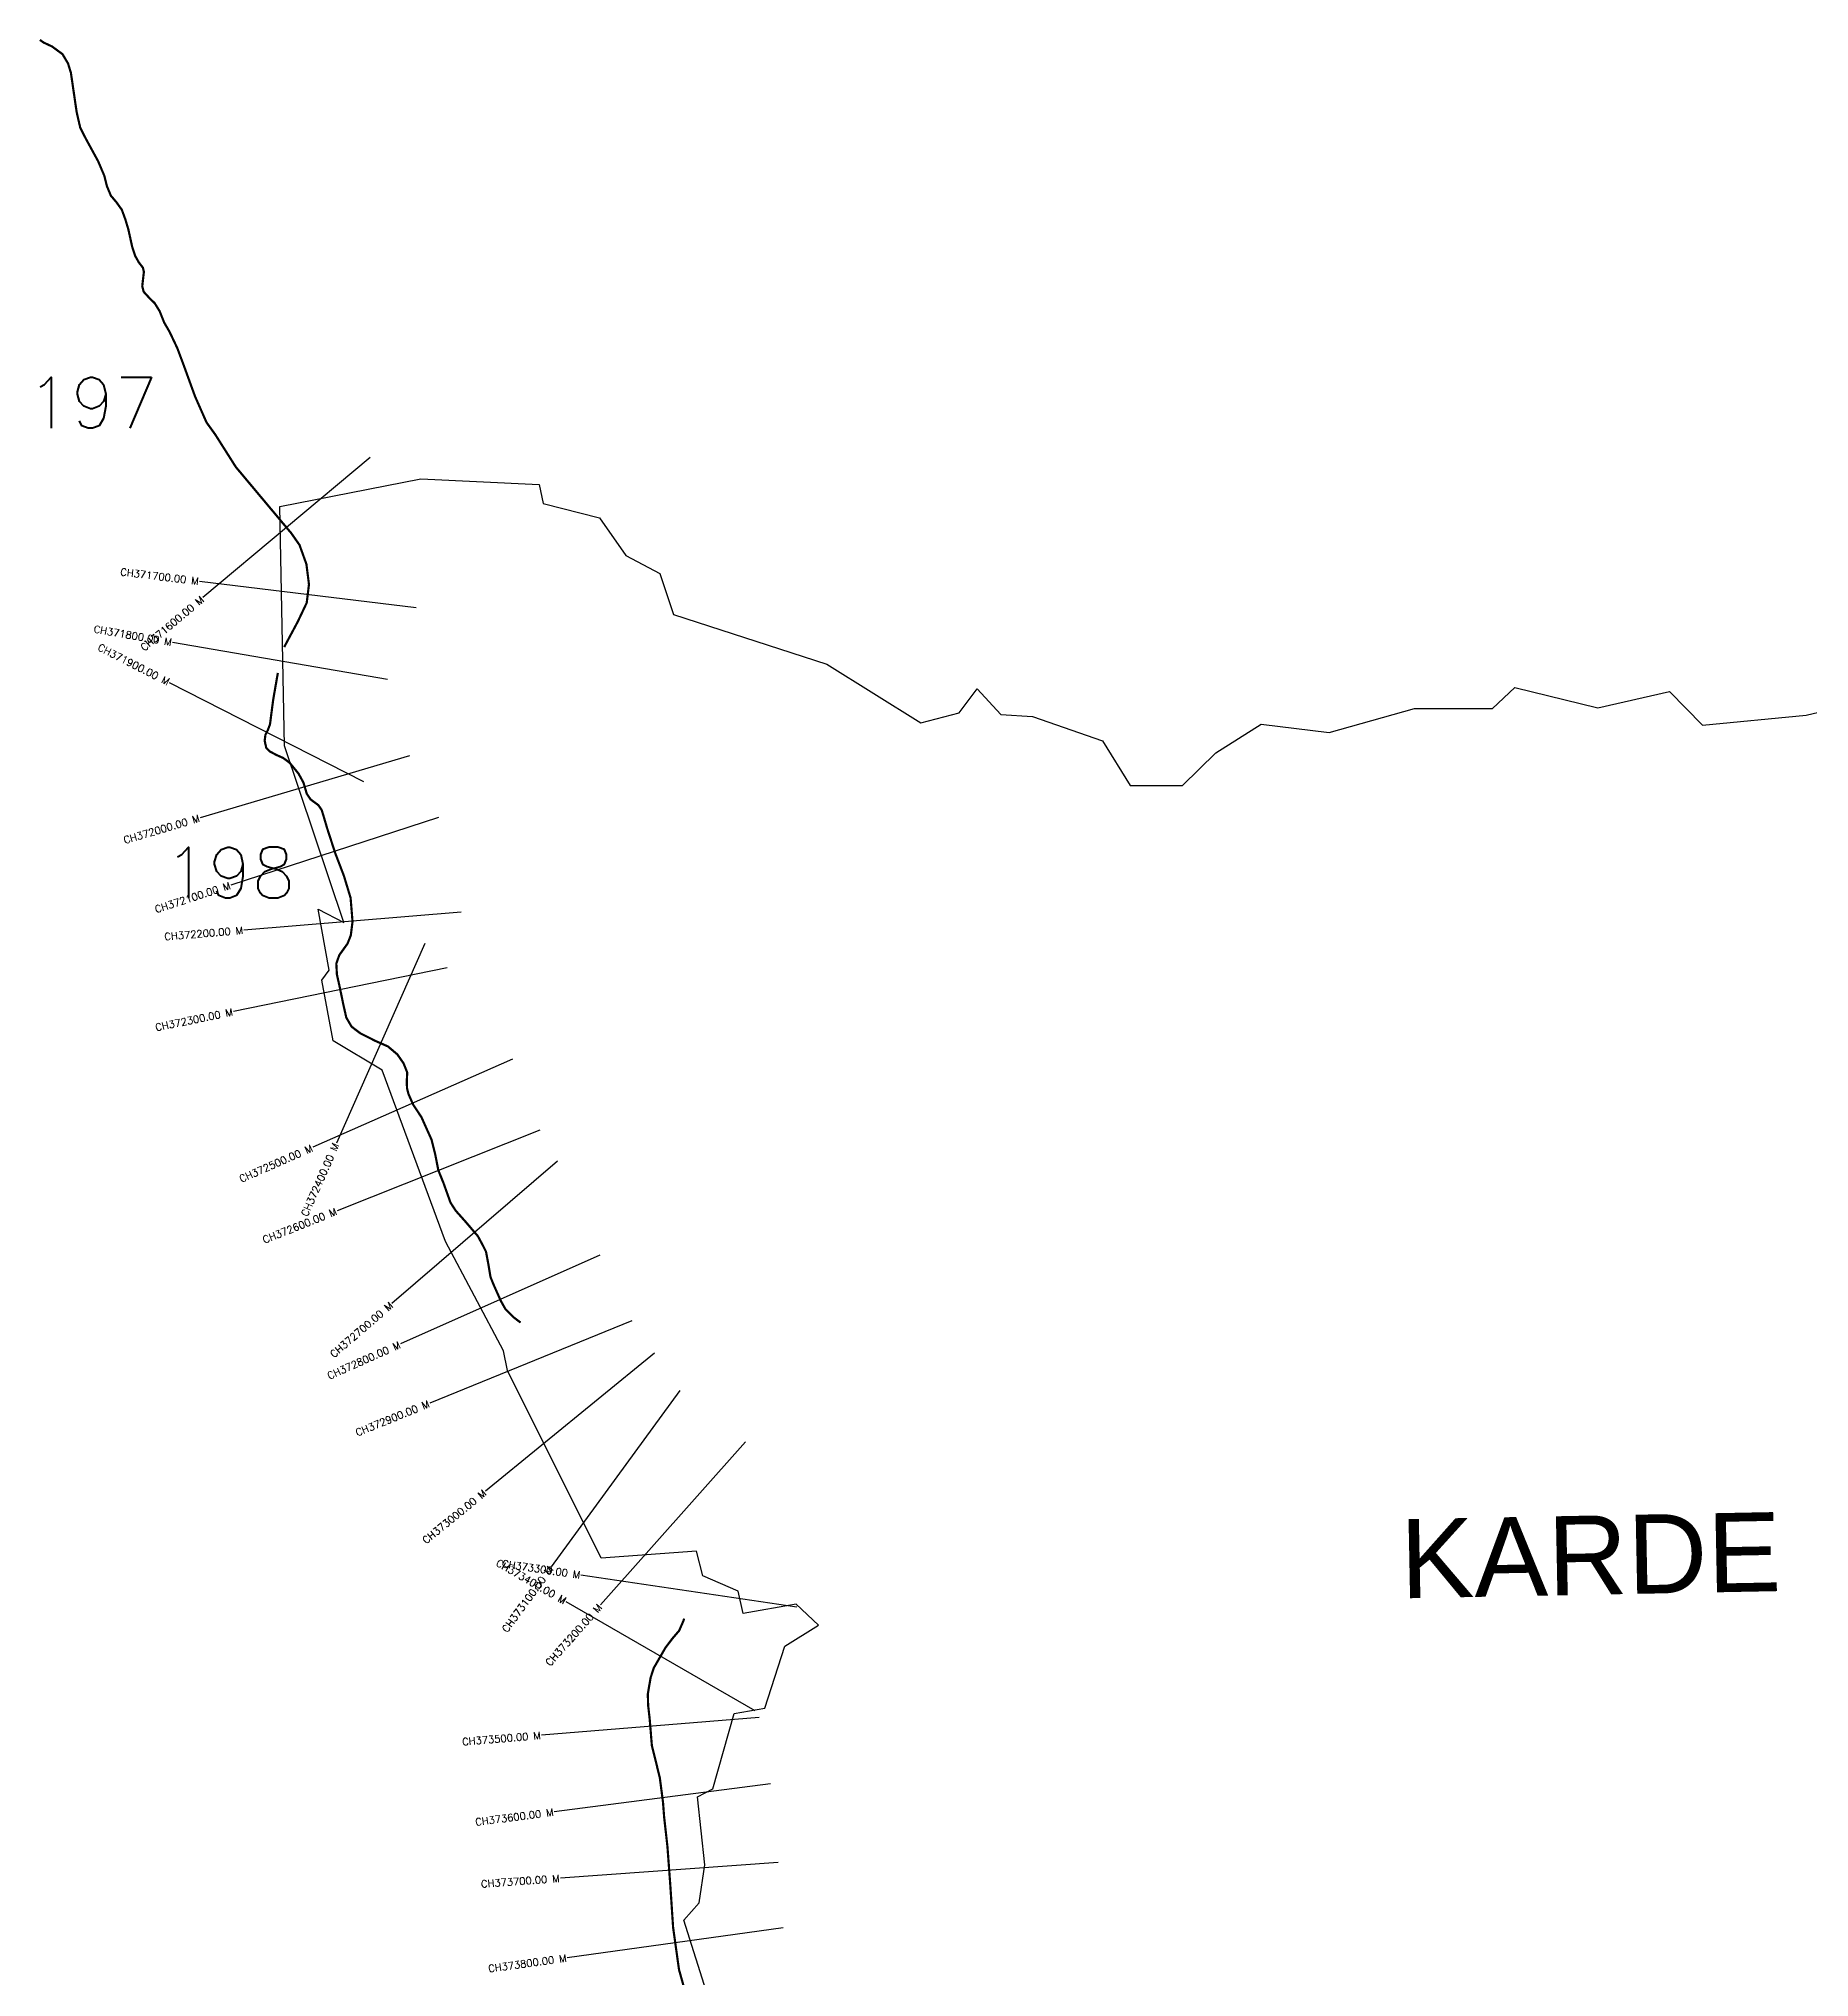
# Model space of a CAD drawing. Header units: metres. Extents: x 300218 to 304668, y 1960590 to 1965942.
# Drawn here: x 300218 to 302652, y 1963277 to 1965942 of the extents above; entities that cross this region are included whole.
import ezdxf
from ezdxf.enums import TextEntityAlignment as Align

# ---------------------------------------------------------------- set-up
doc = ezdxf.new("R2010")
doc.units = ezdxf.units.M
doc.header["$MEASUREMENT"] = 0
for name, color, linetype in [('CS', 134, 'Continuous'), ('CSMark', 6, 'Continuous'), ('NATURALLY PROTECTED', 3, 'Continuous'), ('VILLAGE NAME', 250, 'Continuous')]:
    doc.layers.add(name, color=color, linetype=linetype)
doc.styles.get("Standard").update_dxf_attribs({"font": 'simplex.shx'})

msp = doc.modelspace()

# ---------------------------------------------------------------- linework, layer by layer
at = {"color": 6, "flags": 128}
msp.add_lwpolyline([(301137.8, 1963250.2), (301104.5, 1963356.1), (301125.8, 1963379.8), (301133.4, 1963431.9), (301123.4, 1963525.3), (301144.5, 1963536.6), (301173.9, 1963640.1), (301215.9, 1963647.1), (301243.4, 1963732.6), (301289.6, 1963761.4), (301259, 1963790.3), (301185.9, 1963777.3), (301179.3, 1963808.1), (301130.7, 1963829.1), (301121.9, 1963863.2), (300990.9, 1963853.3), (300861.9, 1964111.5), (300856.4, 1964138.6), (300776.9, 1964288.6), (300689.9, 1964524.3), (300622.6, 1964564.5), (300607.1, 1964647.8), (300616.9, 1964661.6), (300602, 1964745.7), (300637, 1964727.2), (300555.6, 1964970), (300549.3, 1965299.2), (300743.2, 1965337.2), (300905.5, 1965329), (300911, 1965303), (300988.6, 1965283.2), (301025, 1965231.6), (301071.7, 1965207.1), (301090.4, 1965150.6), (301301.2, 1965082.3), (301430.4, 1965001.8), (301483.2, 1965015.2), (301507.7, 1965048.4), (301540.3, 1965013.3), (301583.7, 1965010.4), (301680.1, 1964977), (301718.3, 1964915.3), (301790, 1964915.3), (301836, 1964960.3), (301898.4, 1964999.9), (301991.6, 1964988.5), (302109.1, 1965021.5), (302216.2, 1965021.4), (302247.1, 1965050.3), (302361.2, 1965022.2), (302459.4, 1965044.8), (302504.9, 1964998.4), (302647.7, 1965012.4), (302726.6, 1965031.1)], dxfattribs=at)
at = {"layer": 'CS'}
for p, q in [((300673.3, 1965366.4), (300443.4, 1965173.7)), ((300736.4, 1965159.8), (300438.6, 1965196.1)), ((300697, 1965061.1), (300401.4, 1965112.1)), ((300664.7, 1964920.5), (300397.5, 1965056.8)), ((300727.2, 1964956.2), (300439.5, 1964871.1)), ((300767.1, 1964871.6), (300481.8, 1964778.7)), ((300798.6, 1964741.3), (300499.6, 1964716.7)), ((300748.7, 1964698.3), (300626.9, 1964424.1)), ((300779.2, 1964665), (300485.3, 1964604.7)), ((300868.8, 1964539.3), (300594.4, 1964418.2)), ((300906.6, 1964441.9), (300627.8, 1964330.9)), ((300930.7, 1964399.2), (300703.3, 1964203.4)), ((300989.1, 1964270), (300715.1, 1964147.9)), ((301033.1, 1964179.8), (300755.3, 1964066.6)), ((301064.4, 1964135.1), (300831.9, 1963945.5)), ((301099.2, 1964083.8), (300922.2, 1963841.6)), ((301189.2, 1964013.3), (300989.8, 1963789.1)), ((301259.8, 1963786.3), (300963, 1963830.1)), ((301202.5, 1963643.7), (300942.6, 1963793.5)), ((301207.9, 1963634.6), (300908.9, 1963610)), ((301223.9, 1963543.3), (300926.4, 1963504.7)), ((301234, 1963435.3), (300934.8, 1963413.5)), ((301241.3, 1963345.5), (300944.2, 1963304.1))]:
    msp.add_line(p, q, dxfattribs=at)
at = {"layer": 'NATURALLY PROTECTED', "const_width": 3, "flags": 128}
for points in [[(300219.2, 1965940.4), (300224.2, 1965936.8), (300236, 1965931.3), (300250.4, 1965920.7), (300257.9, 1965908.1), (300261.9, 1965895.2), (300269.8, 1965841.2), (300274.7, 1965819.8), (300282.2, 1965805), (300299.3, 1965773.6), (300307.9, 1965753.5), (300311.4, 1965739.3), (300316.9, 1965726.2), (300324.5, 1965717.2), (300331.9, 1965706.9), (300336.9, 1965693.2), (300340.9, 1965679.9), (300346.1, 1965656.2), (300350.2, 1965643.6), (300355.4, 1965634.3), (300360.9, 1965627.3), (300362.3, 1965621.6), (300361.3, 1965613.4), (300360, 1965601.8), (300361.9, 1965594.2), (300370.5, 1965584.8), (300377, 1965578.6), (300383.9, 1965567.5), (300390.1, 1965551.9), (300397.7, 1965538.8), (300408.3, 1965516.4), (300417.3, 1965492.3), (300432.7, 1965450), (300448.4, 1965414.5), (300460.5, 1965397.7), (300488.7, 1965353.2), (300515, 1965321.8), (300535.7, 1965297.1), (300551.5, 1965278.2), (300564.8, 1965262.4), (300576.2, 1965246.1), (300585.7, 1965219.7), (300589.2, 1965191.9), (300586.1, 1965166.6), (300573.8, 1965140.7), (300555.1, 1965105.7)], [(300546.4, 1965070.2), (300540, 1965033.4), (300535.6, 1964999.5), (300532.8, 1964992), (300529.3, 1964985.1), (300528.3, 1964976.9), (300530.5, 1964967.2), (300535, 1964962.5), (300544.6, 1964957.4), (300553.8, 1964953.3), (300562.7, 1964946.7), (300574.8, 1964931.9), (300581.6, 1964919.5), (300586.2, 1964904.1), (300591.4, 1964896.4), (300602.1, 1964888.5), (300606.6, 1964882), (300609.2, 1964873.7), (300614.2, 1964856.7), (300625.3, 1964822.5), (300637.2, 1964791.4), (300646.4, 1964761.1), (300649.1, 1964728.4), (300646.7, 1964709.6), (300642.3, 1964698.3), (300630.9, 1964682.4), (300626.8, 1964670.8), (300627.6, 1964655.7), (300631.9, 1964636.5), (300636.2, 1964615.5), (300640.5, 1964596.5), (300647.8, 1964584), (300659.9, 1964574.8), (300680.8, 1964564.3), (300697.8, 1964556.8), (300710.7, 1964545.9), (300719.3, 1964533.5), (300724.3, 1964521), (300723.6, 1964508), (300724, 1964499.2), (300725.9, 1964491.7), (300732.5, 1964476.7), (300743.8, 1964459.7), (300750.9, 1964443.8), (300757.8, 1964428.5), (300762.9, 1964407.8), (300767, 1964386.8), (300774.2, 1964368.9), (300783.8, 1964342.1), (300791, 1964331), (300804.2, 1964316.2), (300821.4, 1964296.1), (300828.1, 1964283.6), (300832.6, 1964274.6), (300836.1, 1964256), (300838.8, 1964239.8), (300843.3, 1964228.7), (300853, 1964207), (300859.4, 1964195.6), (300870.2, 1964184.8), (300880.1, 1964177.3)], [(301104.8, 1963770.4), (301104.3, 1963768), (301098.1, 1963753.8), (301088.5, 1963742.6), (301079.3, 1963730.4), (301063.3, 1963702.7), (301058.9, 1963689.3), (301055, 1963666.7), (301055.5, 1963650.7), (301057.6, 1963632.4), (301060.6, 1963595.8), (301071.5, 1963551.8), (301075.9, 1963518), (301077.5, 1963497.2), (301082, 1963457), (301085.9, 1963404.5), (301089.8, 1963345.9), (301097.9, 1963287.9), (301106.2, 1963258.3)]]:
    msp.add_lwpolyline(points, dxfattribs=at)

# ---------------------------------------------------------------- texts
at = {"char_height": 70, "attachment_point": 1}
for s, insert in [('197', (300201.8, 1965476.7)), ('198', (300390.5, 1964830.8))]:
    msp.add_mtext_dynamic_manual_height_columns(s, width=95.172, gutter_width=1, heights=[0], dxfattribs=dict(at, insert=insert))
at = {"layer": 'CSMark'}
for s, rotation, p in [('CH371700.00 M', 353.0613, (300437.6, 1965196.2)), ('CH371600.00 M', 39.9745, (300442.7, 1965173)), ('CH371800.00 M', 350.2108, (300400.4, 1965112.3)), ('CH371900.00 M', 332.9771, (300396.6, 1965057.2)), ('CH372000.00 M', 16.4823, (300438.6, 1964870.8)), ('CH372100.00 M', 18.0401, (300480.8, 1964778.4)), ('CH372200.00 M', 4.7117, (300498.6, 1964716.6)), ('CH372300.00 M', 11.5997, (300484.3, 1964604.5)), ('CH372500.00 M', 23.8015, (300593.4, 1964417.8)), ('CH372400.00 M', 66.0504, (300626.5, 1964423.2)), ('CH372600.00 M', 21.7088, (300626.9, 1964330.6)), ('CH372700.00 M', 40.7204, (300702.5, 1964202.8)), ('CH372800.00 M', 24.0144, (300714.2, 1964147.5)), ('CH372900.00 M', 22.1498, (300754.3, 1964066.3)), ('CH373000.00 M', 39.2072, (300831.1, 1963944.8)), ('CH373400.00 M', 330.0393, (300941.7, 1963794)), ('CH373100.00 M', 53.8469, (300921.7, 1963840.8)), ('CH373300.00 M', 351.6028, (300962.1, 1963830.3)), ('CH373200.00 M', 48.3407, (300989.2, 1963788.4)), ('CH373500.00 M', 4.7083, (300907.9, 1963609.9)), ('CH373600.00 M', 7.391, (300925.4, 1963504.5)), ('CH373700.00 M', 4.1678, (300933.8, 1963413.4)), ('CH373800.00 M', 7.9194, (300943.2, 1963304))]:
    msp.add_text(s, height=10, rotation=rotation, dxfattribs=at).set_placement(p, align=Align.MIDDLE_RIGHT)
at = {"layer": 'VILLAGE NAME', "insert": (302088.4, 1963906.9), "char_height": 108.748, "attachment_point": 1, "rotation": 1.1028}
msp.add_mtext_dynamic_manual_height_columns('{\\fArial|b0|i0|c0|p34;KARDE}', width=1571.314, gutter_width=543.7, heights=[0], dxfattribs=at)

doc.saveas('drawing.dxf')
